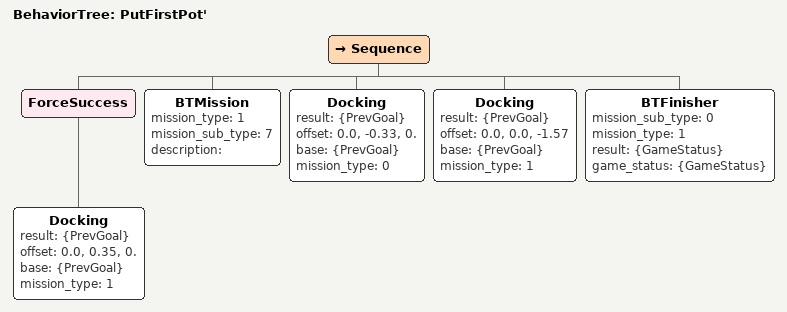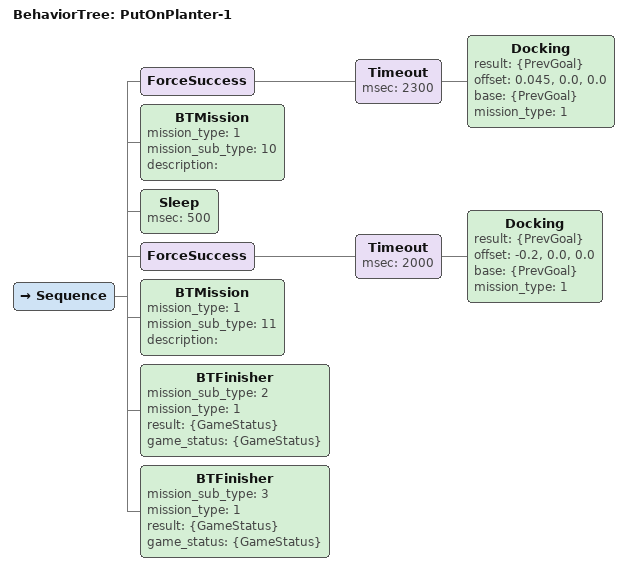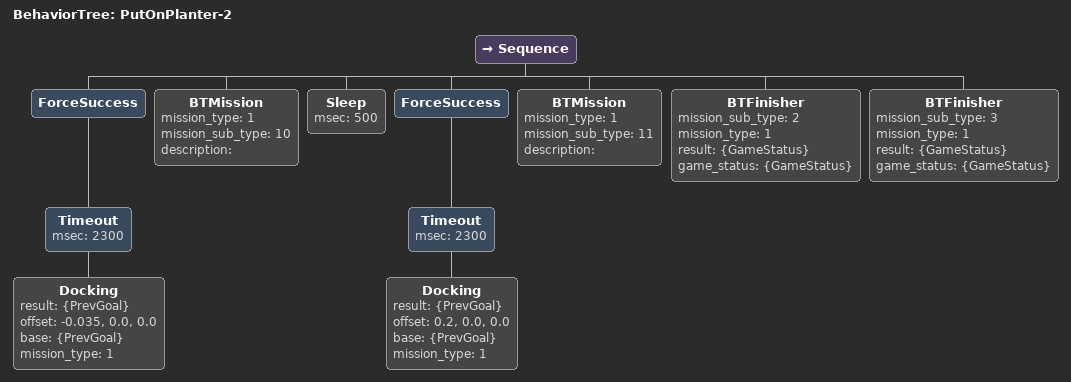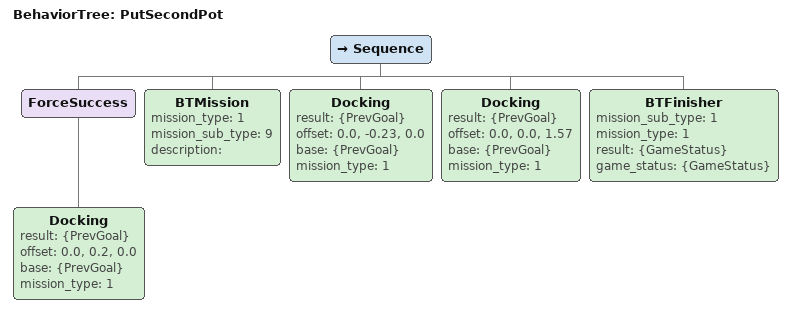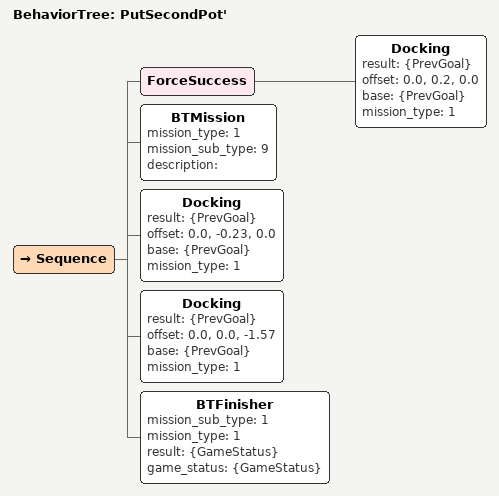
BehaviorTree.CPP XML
<BehaviorTree ID="PutFirstPot'">
  <Sequence>
    <ForceSuccess>
      <Docking result="{PrevGoal}" offset="0.0, 0.35, 0." base="{PrevGoal}" mission_type="1"/>
    </ForceSuccess>
    <BTMission mission_type="1" mission_sub_type="7" description=""/>
    <Docking result="{PrevGoal}" offset="0.0, -0.33, 0." base="{PrevGoal}" mission_type="0"/>
    <Docking result="{PrevGoal}" offset="0.0, 0.0, -1.57" base="{PrevGoal}" mission_type="1"/>
    <BTFinisher mission_sub_type="0" mission_type="1" result="{GameStatus}" game_status="{GameStatus}"/>
  </Sequence>
</BehaviorTree>

<BehaviorTree ID="PutOnPlanter-1">
  <Sequence>
    <ForceSuccess>
      <Timeout msec="2300">
        <Docking result="{PrevGoal}" offset="0.045, 0.0, 0.0" base="{PrevGoal}" mission_type="1"/>
      </Timeout>
    </ForceSuccess>
    <BTMission mission_type="1" mission_sub_type="10" description=""/>
    <Sleep msec="500"/>
    <ForceSuccess>
      <Timeout msec="2000">
        <Docking result="{PrevGoal}" offset="-0.2, 0.0, 0.0" base="{PrevGoal}" mission_type="1"/>
      </Timeout>
    </ForceSuccess>
    <BTMission mission_type="1" mission_sub_type="11" description=""/>
    <BTFinisher mission_sub_type="2" mission_type="1" result="{GameStatus}" game_status="{GameStatus}"/>
    <BTFinisher mission_sub_type="3" mission_type="1" result="{GameStatus}" game_status="{GameStatus}"/>
  </Sequence>
</BehaviorTree>

<BehaviorTree ID="PutOnPlanter-2">
  <Sequence>
    <ForceSuccess>
      <Timeout msec="2300">
        <Docking result="{PrevGoal}" offset="-0.035, 0.0, 0.0" base="{PrevGoal}" mission_type="1"/>
      </Timeout>
    </ForceSuccess>
    <BTMission mission_type="1" mission_sub_type="10" description=""/>
    <Sleep msec="500"/>
    <ForceSuccess>
      <Timeout msec="2300">
        <Docking result="{PrevGoal}" offset="0.2, 0.0, 0.0" base="{PrevGoal}" mission_type="1"/>
      </Timeout>
    </ForceSuccess>
    <BTMission mission_type="1" mission_sub_type="11" description=""/>
    <BTFinisher mission_sub_type="2" mission_type="1" result="{GameStatus}" game_status="{GameStatus}"/>
    <BTFinisher mission_sub_type="3" mission_type="1" result="{GameStatus}" game_status="{GameStatus}"/>
  </Sequence>
</BehaviorTree>

<BehaviorTree ID="PutSecondPot">
  <Sequence>
    <ForceSuccess>
      <Docking result="{PrevGoal}" offset="0.0, 0.2, 0.0" base="{PrevGoal}" mission_type="1"/>
    </ForceSuccess>
    <BTMission mission_type="1" mission_sub_type="9" description=""/>
    <Docking result="{PrevGoal}" offset="0.0, -0.23, 0.0" base="{PrevGoal}" mission_type="1"/>
    <Docking result="{PrevGoal}" offset="0.0, 0.0, 1.57" base="{PrevGoal}" mission_type="1"/>
    <BTFinisher mission_sub_type="1" mission_type="1" result="{GameStatus}" game_status="{GameStatus}"/>
  </Sequence>
</BehaviorTree>

<BehaviorTree ID="PutSecondPot'">
  <Sequence>
    <ForceSuccess>
      <Docking result="{PrevGoal}" offset="0.0, 0.2, 0.0" base="{PrevGoal}" mission_type="1"/>
    </ForceSuccess>
    <BTMission mission_type="1" mission_sub_type="9" description=""/>
    <Docking result="{PrevGoal}" offset="0.0, -0.23, 0.0" base="{PrevGoal}" mission_type="1"/>
    <Docking result="{PrevGoal}" offset="0.0, 0.0, -1.57" base="{PrevGoal}" mission_type="1"/>
    <BTFinisher mission_sub_type="1" mission_type="1" result="{GameStatus}" game_status="{GameStatus}"/>
  </Sequence>
</BehaviorTree>
